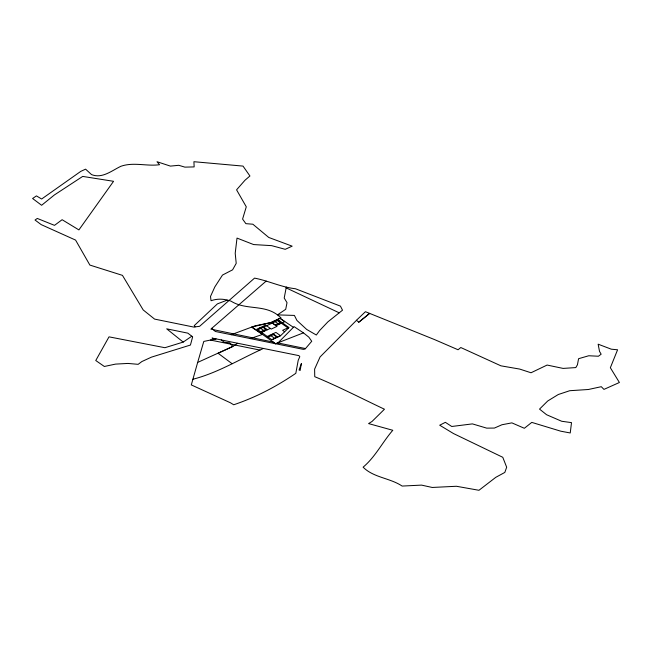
<?xml version="1.0" encoding="UTF-8"?>
<svg xmlns="http://www.w3.org/2000/svg" width="652" height="652" viewBox="0 0 652 652"><rect width="100%" height="100%" fill="white"/><g stroke="black" fill="none" stroke-linecap="round" stroke-linejoin="round"><path stroke-width="0.98" d="M286.301 287.043L284.207 298.045L287.019 302.667L285.715 309.301L277.467 314.875C263.571 304.378 245.47 310.287 231.11 301.191C224.508 298.86 217.825 298.339 211.044 300.727L210.506 296.448L214.858 286.872L222.495 275.062L232.593 269.83L236.211 263.359L235.209 253.269L237.01 238.086L253.595 244.557L271.664 245.649L285.226 249.317L292.169 246.163L268.763 237.458L252.854 224.215L245.877 223.652L242.585 219.088L246.277 206.814L236.57 189.83L244.989 180.237L249.928 175.983L243.017 166.097L193.913 161.712L194.157 166.912L184.891 167.132L178.754 165.306L170.4 166.105L156.993 161.712L159.561 164.72C146.814 166.48 133.513 161.851 120.938 166.268C111.794 170.588 102.234 178.925 91.524 174.589L85.591 169.153L80.783 171.37L41.638 199.015L36.439 195.893L32.6 198.501L41.622 205.282L54.385 194.956L82.698 176.415L113.554 181.305L78.9 229.911L62.111 219.708L54.507 225.356L37.294 218.444L35.029 220.034L41.174 224.606L75.583 240.091L89.87 265.071L122.454 275.364L143.195 309.945L154.589 319.097L193.742 327.068L199.61 326.31L254.557 278.119C268.445 280.792 281.305 287.206 295.438 288.746L340.434 306.122L342.52 310.189L327.907 321.843L319.635 330.523L316.326 335.022L306.66 329.423L296.921 320.442L294.402 315.429L277.467 314.875L280.979 317.826L271.069 322.528L252.039 326.97L275.576 343.726L303.433 332.862L308.836 337.157L311.737 341.265L305.087 349.056L303.359 349.374L215.315 331.469L211.778 328.331L210.898 329.154L273.286 342.096L275.25 343.84L277.923 342.944L294.101 326.644L303.433 332.862M197.662 362.43L191.305 384.916L230.441 402.789L233.701 404.77C255.975 397.304 276.521 386.457 295.821 373.319L298.208 360.311L299.822 356.644L298.885 355.625L212.047 338.07L214.451 339.219L216.048 338.885L203.791 341.436L197.662 362.43L232.878 346.424L237.654 343.302M356.514 320.279L320.083 356.937L314.614 369.122L314.745 376.693C338.469 386.473 361.289 398.282 384.452 409.22L372.047 421.453L368.584 423.588L392.797 430.279C382.39 442.243 375.365 456.905 363.107 467.174C373.572 477.704 389.969 477.924 402.129 486.066L421.542 485.112L432.227 487.46L456.424 486.27L478.959 490.288L495.797 477.321L504.827 472.423L506.669 467.215L502.773 457.296L453.499 433.556L439.701 425.21L445.365 422.333L451.738 426.481L472.407 423.89L486.702 428.136L494.412 428.062L501.975 424.745L511.877 422.871L524.355 428.282L531.779 422.39L560.777 431.192L570.239 432.969L571.511 422.626L561.698 421.265L546.596 414.737L539.538 409.106L547.729 400.98L558.283 394.517L569.742 390.711L588.373 389.497L601.283 386.693L603.948 389.391L619.4 382.496L610.353 367.728L617.583 349.782L611.323 349.195L598.145 344.183L599.506 351.355L601.144 354.191L598.422 356.236L588.756 355.756L578.577 358.698L577.444 364.77L575.822 367.581L563.1 368.413L547.101 365.055L531.021 372.765L519.701 369.081L500.923 365.829L460.793 347.524L458.071 349.765L434.566 339.594L365.43 311.697L356.481 320.262L358.787 322.227L369.66 313.4M211.778 328.331L266.163 281.093M358.763 322.21L369.627 313.392M183.196 342.088L191.802 336.204L192.65 336.864L190.433 345.047L151.525 357.117L141.875 361.542L138.159 364.329L127.939 363.433L115.559 364.101L104.336 366.473L95.762 360.515L109.014 336.848L164.923 347.712L183.196 342.088L166.716 328.844L187.833 333.148L191.802 336.204M263.163 348.527L259.944 350.083C237.866 360.36 216.708 373.14 192.927 379.244M257.915 329.79L278.567 320.124L288.999 327.548L280.89 335.405L271.786 339.668M260.67 331.754L265.894 329.309L263.139 327.345M280.376 322.528L275.136 324.981L272.381 323.017M261.639 332.463L270.303 328.412M276.073 325.707L284.737 321.656L280.058 318.323L271.395 322.373L277.01 326.375L271.24 329.081L265.625 325.079L256.961 329.13L271.941 339.798L280.604 335.747L275.918 332.406L267.263 336.465M268.159 337.084L273.384 334.639L277.01 337.223M287.866 327.866L282.626 330.32L284.647 331.762M227.132 300.156L217.393 303.881L194.247 325.625L195.005 326.905M271.069 322.528L255.193 325.804L231.215 334.72M250.238 338.649L262.479 334.403L251.533 327.149M210.4 340.059L259.944 350.083M277.923 342.944L305.446 348.551M286.114 287.866L339.219 312.821M280.001 318.29L293.433 327.32M277.173 319.667L281.851 323.001M277.613 320.564L288.331 328.192M274.28 321.02L278.966 324.354M262.732 326.424L267.418 329.757M273.033 333.759L277.711 337.092M259.846 327.777L264.533 331.11M270.148 335.112L274.826 338.445M232.055 363.669L218.11 353.27L232.878 346.424L229.708 342.838L224.255 342.243L221.232 339.937M301.346 363.734L300.148 370.45L299.072 370.002L301.346 363.734"/></g></svg>
